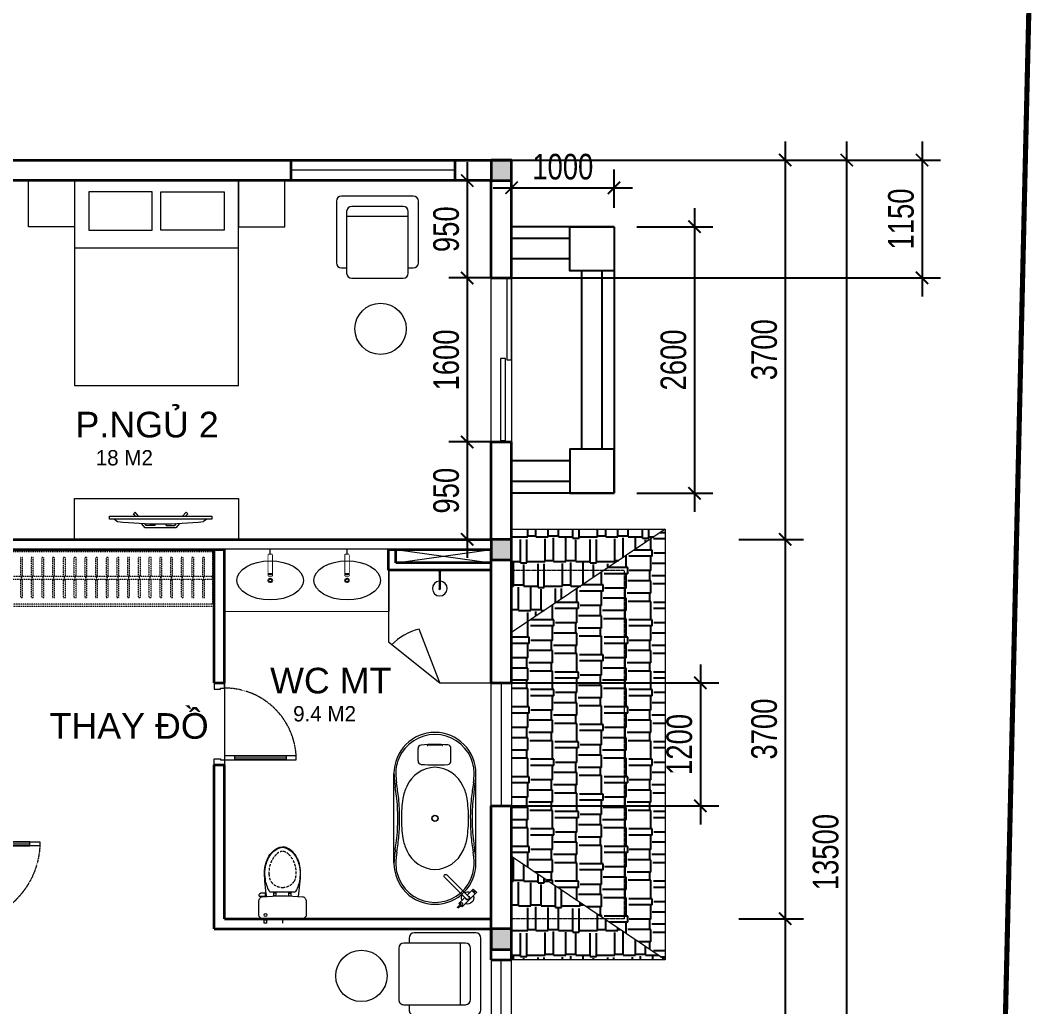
# Model space of a CAD drawing. Header units: millimetres. Extents: x 33748 to 451939, y -263262 to 62681.
# Drawn here: x 213930 to 223806, y -16104 to -6481 of the extents above; entities that cross this region are included whole.
import ezdxf

# ---------------------------------------------------------------- set-up
doc = ezdxf.new("R2010")
doc.units = ezdxf.units.MM
doc.header["$PDMODE"] = 98
for name, pattern in [('CENTER', [50.8, 31.75, -6.35, 6.35, -6.35]), ('DASHED', [0.75, 0.5, -0.25]), ('HIDDEN', [0.375, 0.25, -0.125]), ('X-5M-G-MB PHONGNGU$0$HIDDEN2', [0.1875, 0.125, -0.0625]), ('xref-thap C (mb tang 32-2)$0$HIDDEN', [0.375, 0.25, -0.125]), ('Xref-VCMT-BT3 - tuong bao$0$HIDDEN', [0.375, 0.25, -0.125])]:
    doc.linetypes.add(name, pattern=pattern)
doc.layers.get('Defpoints').update_dxf_attribs({"color": 202, "lineweight": 13})
for name, color, linetype, lineweight in [('-CONCRETE', 1, 'Continuous', 35), ('-DOOR', 137, 'Continuous', 9), ('-FURNITURE', 46, 'Continuous', 9), ('-HIDE', 3, 'HIDDEN', 13), ('-LINE1', 7, 'Continuous', 18), ('-RANH GIOI KHU DAT', 12, 'CENTER', 18), ('-TEXT', 7, 'Continuous', 15), ('-WALL', 4, 'Continuous', 35), ('Bighome_khuat', 251, 'DASHED', 5)]:
    doc.layers.add(name, color=color, linetype=linetype, lineweight=lineweight)
for name, color, linetype in [('-HATCH CONCRETE', 54, 'Continuous'), ('1-NETMANH', 8, 'Continuous'), ('12. NET DIM', 9, 'Continuous'), ('13. NET HATCH', 252, 'Continuous'), ('SOLO', 7, 'Continuous'), ('TEXT25', 2, 'Continuous')]:
    doc.layers.add(name, color=color, linetype=linetype)
doc.styles.add('AVANH', font='', dxfattribs={"width": 0.8})
doc.styles.get("Standard").update_dxf_attribs({"font": 'arial.ttf'})
doc.styles.add('T1', font='', dxfattribs={"height": 200})
doc.styles.get('AVANH').set_extended_font_data('.VnAvantH')
doc.styles.get('T1').set_extended_font_data('VNgeometric Light')
doc.dimstyles.new('C_100A3', dxfattribs={"dimscale": 100, "dimtxt": 2.5, "dimasz": 1.2, "dimexe": 1.8, "dimexo": 0, "dimgap": 0.75, "dimtad": 1, "dimdec": 0, "dimzin": 0, "dimdsep": 46, "dimtxsty": 'AVANH', "dimblk": 'ARCHTICK', "dimcen": 0, "dimdle": 1.8, "dimclrd": 256, "dimclre": 256, "dimclrt": 7, "dimadec": 0, "dimazin": 0, "dimtfac": 0.0001, "dimtdec": 0, "dimtix": 1, "dimtmove": 2, "dimatfit": 3, "dimldrblk": 'ARCHTICK', "dimfxl": 1.8, "dimtolj": 1, "dimtzin": 0, "dimarcsym": 0})

# ---------------------------------------------------------------- blocks, each defined once
blk = doc.blocks.new('A$C52EE6B0C')
for p, q in [((-17.21, 15.73), (17.22, 15.73)), ((-17.21, -15.76), (17.25, -15.76))]:
    blk.add_line(p, q)
for radius in [1.2, 1.06]:
    blk.add_circle((0, -0.01), radius)
for centre, radius, start, end in [((-17.24, -0.01), 15.75, 90, 180.006), ((-18.18, -21.57), 37.31, 80.3254, 88.5595), ((18.19, -21.57), 37.31, 91.4405, 99.6746), ((17.25, -0.01), 15.75, 359.994, 90), ((-17.21, 0), 15.03, 114.0143, 180.0588), ((-17.26, 0.1), 14.92, 89.8926, 114.0143), ((-17.86, -16.41), 31.44, 80.9553, 88.8517), ((3.49, 116.01), 102.69, 260.8064, 264.3565), ((-5.42, -2.21), 14.69, 98.5198, 117.8513), ((10, 158.8), 145.24, 261.3218, 262.6566), ((-0.88, 77.07), 62.8, 262.9723, 270.8035), ((-0.26, -36.68), 49.55, 89.6984, 98.5198), ((-0.44, 89.41), 75.84, 265.3361, 270.3355), ((0.89, 77.07), 62.8, 269.1965, 277.0277), ((0.58, 84.46), 70.9, 269.5363, 275.751), ((0.27, -36.68), 49.55, 81.4802, 90.3016), ((5.43, -2.21), 14.69, 62.1487, 81.4802), ((-18.44, 226.88), 214.55, 276.9922, 278.5968), ((-9.99, 158.8), 145.24, 277.3434, 278.6782), ((17.5, -11.01), 26.04, 90.5716, 98.5262), ((17.38, 0.65), 14.38, 65.524, 90.5716), ((17.03, -0.12), 15.22, 0.4019, 65.524), ((-7.45, -0.4), 12.19, 113.3669, 178.172), ((7.46, -0.4), 12.19, 1.828, 66.6331), ((28.3, 2.77), 0.286, 160.8079, 185.6776), ((1.03, 0.06), 27.11, 359.8448, 5.6776), ((28.15, 2.82), 0.123, 123.4741, 160.8079), ((28.12, 2.87), 0.0732, 85.7912, 123.4741), ((28.11, 2.83), 0.109, 39.0943, 85.7912), ((27.99, 2.72), 0.275, 4.9413, 41.0024), ((1.84, 0.05), 26.56, 359.8607, 5.8154), ((-17.24, -0.02), 15.75, 179.994, 270), ((-17.21, -0.03), 15.03, 179.9411, 245.9857), ((-7.45, 0.37), 12.19, 181.828, 246.6331), ((7.46, 0.37), 12.19, 293.3669, 358.172), ((17.25, -0.02), 15.75, 270, 0.006), ((17.03, 0.09), 15.22, 294.476, 359.5981), ((1.03, -0.09), 27.11, 354.3224, 0.1552), ((28.3, -2.8), 0.286, 174.3224, 199.1921), ((28.15, -2.85), 0.123, 199.1921, 236.5259), ((28.12, -2.89), 0.0732, 236.5259, 274.2088), ((28.11, -2.86), 0.109, 274.2088, 320.9057), ((27.99, -2.75), 0.275, 318.9976, 355.0587), ((1.84, -0.08), 26.56, 354.1846, 0.1393), ((-5.42, 2.18), 14.69, 242.1487, 261.4802), ((5.43, 2.18), 14.69, 278.5198, 297.8513), ((-17.26, -0.13), 14.92, 245.9857, 270.1074), ((-18.18, 21.54), 37.31, 271.4405, 279.6746), ((-17.86, 16.38), 31.44, 271.1483, 279.0447), ((3.49, -116.04), 102.69, 95.6435, 99.1936), ((10, -158.82), 145.24, 97.3434, 98.6782), ((-0.88, -77.1), 62.8, 89.1965, 97.0277), ((-0.26, 36.65), 49.55, 261.4802, 270.3016), ((-0.44, -89.44), 75.84, 89.6645, 94.6639), ((0.27, 36.65), 49.55, 269.6984, 278.5198), ((0.58, -84.49), 70.9, 84.249, 90.4637), ((0.89, -77.1), 62.8, 82.9723, 90.8035), ((-18.44, -226.91), 214.55, 81.4032, 83.0078), ((-9.99, -158.82), 145.24, 81.3218, 82.6566), ((18.19, 21.54), 37.31, 260.3254, 268.5595), ((17.5, 10.99), 26.04, 261.4738, 269.4284), ((17.38, -0.67), 14.38, 269.4284, 294.476)]:
    blk.add_arc(centre, radius, start, end)
at = {"layer": 'Defpoints'}
for tag, p in [('MODELNUMBER', (0, 0)), ('TRADENAME', (0, 0)), ('PRODUCT', (0, 0)), ('MATERIAL', (0, -0.01))]:
    blk.add_attdef(tag, p, '', height=0.001, dxfattribs=at)
blk = doc.blocks.new('A$C4D835AF5')
at = {"layer": '-FURNITURE', "ltscale": 8}
for p, q in [((-3.94, 0.33), (-3.94, 0.87)), ((-3.86, 0.31), (-3.92, 0.31)), ((3.15, 0.91), (-3.9, 0.91)), ((-3.55, 0.46), (-3.55, 0.49)), ((-3.34, 0.49), (-3.34, 0.46)), ((-0.59, 0), (-0.59, -12.09)), ((0.59, 0), (0.59, -12.09)), ((3.15, -0.91), (3.15, 0.91)), ((3.17, 0.9), (3.15, 0.9)), ((3.17, -0.9), (3.17, 0.9)), ((3.19, 0.91), (3.98, 0.91)), ((4, -0.89), (4, 0.89)), ((-3.94, -0.87), (-3.94, -0.33)), ((-3.86, -0.31), (-3.92, -0.31)), ((-0.59, -0.91), (-3.9, -0.91)), ((-3.7, -0.45), (-3.7, -0.42)), ((-3.63, -0.46), (-3.62, -0.45)), ((-3.59, -0.47), (-3.59, -0.46)), ((-3.52, -0.47), (-3.52, -0.47)), ((-3.48, -0.49), (-3.49, -0.47)), ((-3.41, -0.49), (-3.4, -0.47)), ((-3.37, -0.47), (-3.37, -0.47)), ((-3.3, -0.47), (-3.3, -0.46)), ((-3.26, -0.46), (-3.27, -0.45)), ((-3.19, -0.45), (-3.19, -0.42)), ((3.15, -0.91), (0.59, -0.91)), ((3.17, -0.9), (3.15, -0.9)), ((3.19, -0.91), (3.98, -0.91))]:
    blk.add_line(p, q, dxfattribs=at)
for radius in [0.311, 0.264]:
    blk.add_circle((3.58, 0), radius, dxfattribs=at)
for centre, radius, start, end in [((-5.16, 0), 0.25, 92.2606, 178.0931), ((-5.17, -0.01), 0.24, 175.3989, 267.6837), ((-5.41, -2528.91), 2529.16, 89.96608, 89.99458), ((-3.9, 0.87), 0.0394, 90, 180), ((-3.92, 0.33), 0.0197, 180, 270), ((-3.44, -0.18), 0.68, 90.0156, 98.8981), ((-3.45, -0.18), 0.68, 81.1019, 89.9843), ((0, 0), 2.36, 22.5403, 157.4597), ((0, 0), 0.787, 318.5904, 221.4096), ((0, 0), 0.591, 0, 180), ((3.19, 0.89), 0.0197, 90, 180), ((3.98, 0.89), 0.0197, 0, 90), ((-4.56, 275.44), 275.69, 269.8714, 270.1344), ((-3.92, -0.33), 0.0197, 90, 180), ((-3.9, -0.87), 0.0394, 180, 270), ((-3.69, -0.45), 0.0116, 184.9731, 258.0341), ((-3.65, -0.25), 0.212, 257.2816, 272.5837), ((-3.64, -0.45), 0.0113, 272.4657, 345.4476), ((-3.58, -0.47), 0.0111, 186.415, 247.4427), ((-3.54, -0.29), 0.191, 257.5175, 274.7853), ((-3.53, -0.47), 0.013, 270.8628, 343.9334), ((-3.47, -0.49), 0.0123, 192.379, 260.1423), ((-3.45, -0.3), 0.207, 262.2006, 277.9341), ((-3.42, -0.49), 0.0113, 277.3078, 350.62), ((-3.36, -0.47), 0.012, 194.1286, 259.0417), ((-3.34, -0.27), 0.209, 264.2063, 279.0284), ((-3.31, -0.47), 0.013, 269.1876, 350.2219), ((-3.25, -0.45), 0.0111, 194.1922, 261.8514), ((-3.24, -0.24), 0.225, 267.1756, 281.6728), ((-3.2, -0.45), 0.0128, 280.6032, 352.1474), ((0, 0), 2.36, 202.5403, 255.4906), ((0, 0), 2.36, 284.5093, 337.4597), ((3.19, -0.89), 0.0197, 180, 270), ((3.98, -0.89), 0.0197, 270, 0), ((0, -12.09), 0.591, 180, 0)]:
    blk.add_arc(centre, radius, start, end, dxfattribs=at)
blk.add_ellipse((-3.44, 0), major_axis=(0.555, 0), ratio=0.849194, dxfattribs=at)
for tag, p in [('MODELNUMBER', (0, 0.01)), ('TRADENAME', (0, 0.01)), ('PRODUCT', (0, 0.01)), ('MATERIAL', (0, 0))]:
    blk.add_attdef(tag, p, '', height=0.001, dxfattribs=at)
blk = doc.blocks.new('A$C513779E1')
at = {"layer": '-FURNITURE', "ltscale": 5}
for p, q in [((-155.7, -560.1), (-155.7, -682.4)), ((164.3, -560.8), (164.3, -681.6))]:
    blk.add_line(p, q, dxfattribs=at)
for centre, radius, start, end in [((-121.5, -559.8), 34.2, 97.7975, 180.47864), ((-0.7, -2204.4), 1683.2, 85.38531, 94.27463), ((130.1, -560.6), 34.2, 359.55879, 82.23993), ((-121.5, -682.7), 34.2, 179.46505, 262.14619), ((130.1, -681.9), 34.2, 277.70376, 0.3849), ((-1.1, 961.9), 1683.2, 265.73815, 274.62744)]:
    blk.add_arc(centre, radius, start, end, dxfattribs=at)
at = {"layer": '-FURNITURE', "ltscale": 8}
ref = blk.add_blockref('A$C4D835AF5', (-319.2, 776.1), dxfattribs=dict(at, xscale=-25.08682081009749, yscale=25.08682081009749, zscale=25.08682081009749, rotation=45))
ref.add_attrib('MODELNUMBER', 'K-T97328-4', (-319.3, 776.3), dxfattribs={"layer": 'Defpoints', "height": 0.0251, "rotation": 225})
ref.add_attrib('TRADENAME', 'PURIST', (-319.2, 776.3), dxfattribs={"layer": 'Defpoints', "height": 0.0251, "rotation": 225})
ref.add_attrib('PRODUCT', 'BATH FILLER', (-319.2, 776.2), dxfattribs={"layer": 'Defpoints', "height": 0.0251, "rotation": 225})
ref.add_attrib('MATERIAL', 'PREMIUM MATERIALS', (-319.2, 776.2), dxfattribs={"layer": 'Defpoints', "height": 0.0251, "rotation": 225})
at = {"layer": '-FURNITURE', "xscale": 25.39829667096628, "yscale": 25.39829667096628, "zscale": 25.39829667096628, "rotation": 270}
blk.add_blockref('A$C52EE6B0C', (0, 0), dxfattribs=at).add_auto_attribs({'MODELNUMBER': 'K-1800', 'TRADENAME': 'ABRAZO', 'PRODUCT': 'BATH', 'MATERIAL': 'LITHOCAST'})
blk = doc.blocks.new('shower')
for points in [[(180919.3, -32316.5), (180912.3, -32316.5), (180912.3, -32146.6), (180919.3, -32146.6)], [(180929.4, -32326.6), (180902.3, -32326.6), (180902.3, -32316.5), (180929.4, -32316.5)]]:
    blk.add_lwpolyline(points, close=True)
for radius, start, end in [(72, 272.79067, 267.20933), (8.35, 294.83554, 245.16446)]:
    blk.add_arc((180915.8, -32146.6), radius, start, end)
blk = doc.blocks.new('A$C18091ED7')
for p, q in [((0, -42.1), (0, 0)), ((146.1, -26.6), (179.2, -26.6)), ((146.1, -26.6), (146.1, -30.2)), ((146.1, -30.2), (165.8, -30.2)), ((153.1, -36.8), (146.1, -30.2)), ((152.3, 0), (152.3, -26.6)), ((152.3, 0), (179.2, 0)), ((153.1, -36.8), (165.8, -36.8)), ((153.1, -39.7), (153.1, -36.8)), ((153.1, -39.7), (178.4, -39.7)), ((153.1, -39.7), (178.4, -39.7)), ((153.1, -39.7), (153.1, -42.1)), ((185.4, -30.2), (165.8, -30.2)), ((178.4, -36.8), (165.8, -36.8)), ((185.4, -30.2), (178.4, -36.8)), ((178.4, -36.8), (178.4, -39.7)), ((178.4, -39.7), (178.4, -42.1)), ((179.2, 0), (179.2, -26.6)), ((179.2, -26.6), (185.4, -26.6)), ((185.4, -26.6), (185.4, -30.2)), ((-83.3, -267.4), (-83.3, -300)), ((-83.3, -278.5), (-83.3, -287.6)), ((-60.9, -290), (-83.3, -290)), ((-62.9, -265.4), (-81.3, -265.4)), ((-60.9, -267.4), (-60.9, -300)), ((60.9, -267.4), (60.9, -300)), ((60.9, -290), (83.3, -290)), ((62.9, -265.4), (81.3, -265.4)), ((83.3, -267.4), (83.3, -300)), ((83.3, -278.5), (83.3, -287.6)), ((165.4, -262), (165.4, -289.7)), ((167.9, -259.5), (228.1, -259.5)), ((167.9, -292.2), (206.7, -292.2)), ((230.6, -274.3), (230.6, -262))]:
    blk.add_line(p, q)
for points in [[(230, -218.5, -0.137407), (225.5, -234.6), (221.8, -240.7, -0.236081), (198.3, -255.5, -0.051961), (-198.3, -255.5, -0.236081), (-221.8, -240.7), (-225.5, -234.6, -0.137407), (-230, -218.5), (-230, -72, -0.198912), (-226.4, -63.2), (-208.9, -45.8, -0.198912), (-200.1, -42.1), (0, -42.1), (200.1, -42.1, -0.198912), (208.9, -45.8), (226.4, -63.2, -0.198912), (230, -72)], [(144.1, -619, -0.212405), (26.3, -734.5, -0.027685), (-0.6, -738.6, -0.022279), (-26.3, -734.5, -0.212405), (-144.1, -619, -0.142796), (-167.2, -428, -0.093005), (-127.9, -309.1, -0.256439), (-111.2, -300), (0, -300), (111.2, -300, -0.256439), (127.9, -309.1, -0.093005), (167.2, -428, -0.142796)]]:
    blk.add_lwpolyline(points, format="xyb", close=True)
at = {"linetype": 'xref-thap C (mb tang 32-2)$0$HIDDEN', "ltscale": 100}
blk.add_lwpolyline([(61, -669, -0.199031), (0, -698.8, -0.199031), (-61, -669, -0.218924), (-131.9, -478.3, -0.153791), (-112.5, -404, -0.236701), (0, -347.6, -0.236701), (112.5, -404, -0.153791), (131.9, -478.3, -0.218924)], format="xyb", close=True, dxfattribs=at)
blk.add_circle((165.8, -78.4), 13.9)
for centre, radius, start, end in [((-81.3, -267.4), 1.98, 90, 180), ((-62.9, -267.4), 1.98, 0, 90), ((62.9, -267.4), 1.98, 90, 180), ((81.3, -267.4), 1.98, 0, 90), ((167.9, -262), 2.47, 90, 180), ((167.9, -289.7), 2.47, 180, 270), ((206.7, -276.7), 15.5, 270, 306.46585), ((168.4, -224.8), 80.1, 306.46585, 320.31229), ((228.1, -274.3), 2.47, 320.31229, 0)]:
    blk.add_arc(centre, radius, start, end)
for points in [[(-155.6, -259.5), (-156.6, -267.3), (-164.3, -328.4), (-169.2, -385.1), (-183.7, -527.8), (-135.6, -679.1), (-50.3, -735.2), (-19.7, -741.1), (0, -743.7)], [(155.6, -259.5), (156.6, -267.3), (164.3, -328.4), (169.2, -385.1), (183.7, -527.8), (135.6, -679.1), (50.3, -735.2), (19.7, -741.1), (0, -743.7)]]:
    blk.add_open_spline(points, degree=3, knots=[130.613938, 130.613938, 130.613938, 130.613938, 152.852109, 311.129351, 417.703951, 561.383393, 697.692632, 710.812262, 710.812262, 710.812262, 710.812262])
blk = doc.blocks.new('*U52')
at = {"color": 251}
blk.add_line((-70, 100), (-70, 600), dxfattribs=at)
for points in [[(-50, 0), (-50, 700), (-90, 700), (-90, 0)], [(-50, 100), (-90, 100), (-90, 600), (-50, 600)], [(-800, -100), (-740, -100), (-740, -40), (-750, -40), (-750, 0), (-800, 0)], [(0, -100), (-60, -100), (-60, -40), (-50, -40), (-50, 0), (0, 0)]]:
    blk.add_lwpolyline(points, close=True)
at = {"layer": 'Bighome_khuat', "linetype": 'Xref-VCMT-BT3 - tuong bao$0$HIDDEN'}
blk.add_arc((-50, 0), 700, 90, 180, dxfattribs=at)
blk = doc.blocks.new('*U53')
at = {"color": 251}
blk.add_line((-70, 100), (-70, 700), dxfattribs=at)
for points in [[(-50, 0), (-50, 800), (-90, 800), (-90, 0)], [(-50, 100), (-90, 100), (-90, 700), (-50, 700)], [(-900, -100), (-840, -100), (-840, -40), (-850, -40), (-850, 0), (-900, 0)], [(0, -100), (-60, -100), (-60, -40), (-50, -40), (-50, 0), (0, 0)]]:
    blk.add_lwpolyline(points, close=True)
at = {"layer": 'Bighome_khuat', "linetype": 'Xref-VCMT-BT3 - tuong bao$0$HIDDEN'}
blk.add_arc((-50, 0), 800, 90, 180, dxfattribs=at)
blk = doc.blocks.new('A$C32e20c34')
blk.add_line((657, 2050), (657, 450))
for points in [[(0, 2050), (450, 2050), (450, 2500), (0, 2500)], [(109, 1910), (485.5, 1910), (485.5, 1292.5), (109, 1292.5)], [(109, 590), (485.5, 590), (485.5, 1207.5), (109, 1207.5)], [(0, 450), (450, 450), (450, 0), (0, 0)]]:
    blk.add_lwpolyline(points, close=True)
blk.add_lwpolyline([(0, 2050), (2000, 2050), (2000, 450), (0, 450), (0, 2050)])
blk = doc.blocks.new('XR.MB.LM123$0$tvi 1')
blk.add_lwpolyline([(28.5, 0), (28.5, -1000), (0, -1000), (0, 0)], close=True)
for points in [[(28.5, -50.3), (52.4, -80.9)], [(-24.1, -235.6), (-39.1, -251.8)], [(0, -284.8), (-39.1, -251.8)], [(0, -256), (-24.1, -235.6)], [(69.7, -315.1), (111.2, -350.3), (111.2, -649.7), (69.7, -684.9)], [(89.1, -445.7), (89.1, -360), (70.9, -344.6)], [(89.1, -445.7), (73.5, -445.7)], [(89.1, -554.3), (89.1, -640), (70.9, -655.4)], [(89.1, -554.3), (73.5, -554.3)], [(0, -715.2), (-39.1, -748.2)], [(-24.1, -764.4), (-39.1, -748.2)], [(0, -744), (-24.1, -764.4)], [(28.5, -949.7), (52.4, -919.1)]]:
    blk.add_lwpolyline(points)
blk.add_arc((-4025.2, -500), 4099, 354.13109, 5.86891)
blk = doc.blocks.new('*U95')
at = {"linetype": 'X-5M-G-MB PHONGNGU$0$HIDDEN2'}
for points in [[(0, 600), (0, 0), (2619, 0), (2619, 600)], [(2599, 580), (2599, 20), (20, 20), (20, 580)], [(2599, 287), (2599, 313), (20, 313), (20, 287)], [(114, 319), (109, 319), (109, 280), (114, 280)], [(228, 319), (223, 319), (223, 280), (228, 280)], [(342, 319), (337, 319), (337, 280), (342, 280)], [(456, 319), (451, 319), (451, 280), (456, 280)], [(570, 319), (565, 319), (565, 280), (570, 280)], [(684, 319), (679, 319), (679, 280), (684, 280)], [(798, 319), (793, 319), (793, 280), (798, 280)], [(912, 319), (907, 319), (907, 280), (912, 280)], [(1026, 319), (1021, 319), (1021, 280), (1026, 280)], [(1140, 319), (1135, 319), (1135, 280), (1140, 280)], [(1254, 319), (1249, 319), (1249, 280), (1254, 280)], [(1368, 319), (1363, 319), (1363, 280), (1368, 280)], [(1482, 319), (1477, 319), (1477, 280), (1482, 280)], [(1596, 319), (1591, 319), (1591, 280), (1596, 280)], [(1710, 319), (1705, 319), (1705, 280), (1710, 280)], [(1824, 319), (1819, 319), (1819, 280), (1824, 280)], [(1938, 319), (1933, 319), (1933, 280), (1938, 280)], [(2052, 319), (2047, 319), (2047, 280), (2052, 280)], [(2166, 319), (2161, 319), (2161, 280), (2166, 280)], [(2280, 319), (2275, 319), (2275, 280), (2280, 280)], [(2394, 319), (2389, 319), (2389, 280), (2394, 280)], [(2508, 319), (2503, 319), (2503, 280), (2508, 280)]]:
    blk.add_lwpolyline(points, close=True, dxfattribs=at)
for points in [[(122, 313), (122, 515), (100, 515), (100, 313)], [(236, 313), (236, 515), (214, 515), (214, 313)], [(350, 313), (350, 515), (328, 515), (328, 313)], [(464, 313), (464, 515), (442, 515), (442, 313)], [(578, 313), (578, 515), (556, 515), (556, 313)], [(692, 313), (692, 515), (670, 515), (670, 313)], [(806, 313), (806, 515), (784, 515), (784, 313)], [(920, 313), (920, 515), (898, 515), (898, 313)], [(1034, 313), (1034, 515), (1012, 515), (1012, 313)], [(1148, 313), (1148, 515), (1126, 515), (1126, 313)], [(1262, 313), (1262, 515), (1240, 515), (1240, 313)], [(1376, 313), (1376, 515), (1354, 515), (1354, 313)], [(1490, 313), (1490, 515), (1468, 515), (1468, 313)], [(1604, 313), (1604, 515), (1582, 515), (1582, 313)], [(1718, 313), (1718, 515), (1696, 515), (1696, 313)], [(1832, 313), (1832, 515), (1810, 515), (1810, 313)], [(1946, 313), (1946, 515), (1924, 515), (1924, 313)], [(2060, 313), (2060, 515), (2038, 515), (2038, 313)], [(2174, 313), (2174, 515), (2152, 515), (2152, 313)], [(2288, 313), (2288, 515), (2266, 515), (2266, 313)], [(2402, 313), (2402, 515), (2380, 515), (2380, 313)], [(2516, 313), (2516, 515), (2494, 515), (2494, 313)], [(100, 287), (100, 92), (122, 92), (122, 287)], [(214, 287), (214, 92), (236, 92), (236, 287)], [(328, 287), (328, 92), (350, 92), (350, 287)], [(442, 287), (442, 92), (464, 92), (464, 287)], [(556, 287), (556, 92), (578, 92), (578, 287)], [(670, 287), (670, 92), (692, 92), (692, 287)], [(784, 287), (784, 92), (806, 92), (806, 287)], [(898, 287), (898, 92), (920, 92), (920, 287)], [(1012, 287), (1012, 92), (1034, 92), (1034, 287)], [(1126, 287), (1126, 92), (1148, 92), (1148, 287)], [(1240, 287), (1240, 92), (1262, 92), (1262, 287)], [(1354, 287), (1354, 92), (1376, 92), (1376, 287)], [(1468, 287), (1468, 92), (1490, 92), (1490, 287)], [(1582, 287), (1582, 92), (1604, 92), (1604, 287)], [(1696, 287), (1696, 92), (1718, 92), (1718, 287)], [(1810, 287), (1810, 92), (1832, 92), (1832, 287)], [(1924, 287), (1924, 92), (1946, 92), (1946, 287)], [(2038, 287), (2038, 92), (2060, 92), (2060, 287)], [(2152, 287), (2152, 92), (2174, 92), (2174, 287)], [(2266, 287), (2266, 92), (2288, 92), (2288, 287)], [(2380, 287), (2380, 92), (2402, 92), (2402, 287)], [(2494, 287), (2494, 92), (2516, 92), (2516, 287)]]:
    blk.add_lwpolyline(points, dxfattribs=at)
blk = doc.blocks.new('A$C5C575821')
at = {"layer": '-CONCRETE'}
h = blk.add_hatch(color=256, dxfattribs=at)
h.dxf.hatch_style = 1
h.paths.add_polyline_path([(0, 200), (0, 0), (200, 0), (200, 200)])
blk.add_lwpolyline([(0, 0), (200, 0), (200, 200), (0, 200)], close=True, dxfattribs=at)
blk = doc.blocks.new('_ARCHTICK')
at = {"const_width": 0.15}
blk.add_lwpolyline([(-0.5, -0.5), (0.5, 0.5)], dxfattribs=at)
blk = doc.blocks.new('*D130')
at = {"layer": '12. NET DIM', "lineweight": -2, "transparency": 16777216}
for p, q in [((221391.3, -7664.8), (221391.3, -11725.1)), ((220938.3, -7844.8), (221571.3, -7844.8)), ((220938.3, -11545.1), (221571.3, -11545.1))]:
    blk.add_line(p, q, dxfattribs=at)
at = {"layer": 'Defpoints', "color": 0, "transparency": 16777216}
for p in [(220938.3, -7844.8), (220938.3, -11545.1), (221391.3, -11545.1)]:
    blk.add_point(p, dxfattribs=at)
at = {"layer": '12. NET DIM', "lineweight": -2, "transparency": 16777216, "xscale": 120, "yscale": 120, "zscale": 120}
for p, rotation in [((221391.3, -7844.8), 90), ((221391.3, -11545.1), 270)]:
    blk.add_blockref('_ARCHTICK', p, dxfattribs=dict(at, rotation=rotation))
at = {"layer": '12. NET DIM', "color": 7, "transparency": 16777216, "insert": (221187, -9694.9), "char_height": 250, "attachment_point": 5, "rotation": 90, "style": 'AVANH'}
blk.add_mtext('\\A1;3700', dxfattribs=at)
blk = doc.blocks.new('*D131')
at = {"layer": '12. NET DIM', "lineweight": -2, "transparency": 16777216}
for p, q in [((221391.3, -11365.1), (221391.3, -15425.1)), ((220938.3, -11545.1), (221571.3, -11545.1)), ((220938.3, -15245.1), (221571.3, -15245.1))]:
    blk.add_line(p, q, dxfattribs=at)
at = {"layer": 'Defpoints', "color": 0, "transparency": 16777216}
for p in [(220938.3, -11545.1), (220938.3, -15245.1), (221391.3, -15245.1)]:
    blk.add_point(p, dxfattribs=at)
at = {"layer": '12. NET DIM', "lineweight": -2, "transparency": 16777216, "xscale": 120, "yscale": 120, "zscale": 120}
for p, rotation in [((221391.3, -11545.1), 90), ((221391.3, -15245.1), 270)]:
    blk.add_blockref('_ARCHTICK', p, dxfattribs=dict(at, rotation=rotation))
at = {"layer": '12. NET DIM', "color": 7, "transparency": 16777216, "insert": (221187, -13395.1), "char_height": 250, "attachment_point": 5, "rotation": 90, "style": 'AVANH'}
blk.add_mtext('\\A1;3700', dxfattribs=at)
blk = doc.blocks.new('*D132')
at = {"layer": '12. NET DIM', "lineweight": -2, "transparency": 16777216}
for p, q in [((221391.3, -15065.1), (221391.3, -20125.1)), ((220938.3, -15245.1), (221571.3, -15245.1)), ((220938.3, -19945.1), (221571.3, -19945.1))]:
    blk.add_line(p, q, dxfattribs=at)
at = {"layer": 'Defpoints', "color": 0, "transparency": 16777216}
for p in [(220938.3, -15245.1), (220938.3, -19945.1), (221391.3, -19945.1)]:
    blk.add_point(p, dxfattribs=at)
at = {"layer": '12. NET DIM', "lineweight": -2, "transparency": 16777216, "xscale": 120, "yscale": 120, "zscale": 120}
for p, rotation in [((221391.3, -15245.1), 90), ((221391.3, -19945.1), 270)]:
    blk.add_blockref('_ARCHTICK', p, dxfattribs=dict(at, rotation=rotation))
at = {"layer": '12. NET DIM', "color": 7, "transparency": 16777216, "insert": (221187, -17595.1), "char_height": 250, "attachment_point": 5, "rotation": 90, "style": 'AVANH'}
blk.add_mtext('\\A1;4700', dxfattribs=at)
blk = doc.blocks.new('*D134')
at = {"layer": '12. NET DIM', "lineweight": -2, "transparency": 16777216}
for p, q in [((221991.3, -21525.1), (221991.3, -7664.8)), ((220938.3, -7844.8), (222171.3, -7844.8)), ((220938.3, -21345.1), (222171.3, -21345.1))]:
    blk.add_line(p, q, dxfattribs=at)
at = {"layer": 'Defpoints', "color": 0, "transparency": 16777216}
for p in [(220938.3, -7844.8), (221991.3, -7844.8), (220938.3, -21345.1)]:
    blk.add_point(p, dxfattribs=at)
at = {"layer": '12. NET DIM', "lineweight": -2, "transparency": 16777216, "xscale": 120, "yscale": 120, "zscale": 120}
for p, rotation in [((221991.3, -7844.8), 90), ((221991.3, -21345.1), 270)]:
    blk.add_blockref('_ARCHTICK', p, dxfattribs=dict(at, rotation=rotation))
at = {"layer": '12. NET DIM', "color": 7, "transparency": 16777216, "insert": (221787, -14594.9), "char_height": 250, "attachment_point": 5, "rotation": 90, "style": 'AVANH'}
blk.add_mtext('\\A1;13500', dxfattribs=at)
blk = doc.blocks.new('A$C7d565662')
for p, q in [((750.9, 801), (50.1, 801)), ((0, 750.9), (0, 150.2)), ((650.8, 700.8), (150.2, 700.8)), ((801, 150.2), (801, 750.9)), ((100.1, 650.8), (100.1, 50.1)), ((700.8, 600.7), (100.1, 600.7)), ((700.8, 50.1), (700.8, 650.8)), ((50.1, 100.1), (100.1, 100.1)), ((700.8, 100.1), (750.9, 100.1)), ((150.2, 0), (650.8, 0))]:
    blk.add_line(p, q)
for centre, start, end in [((50.1, 750.9), 90, 180), ((750.9, 750.9), 0, 90), ((150.2, 650.8), 90, 180), ((650.8, 650.8), 0, 90), ((50.1, 150.2), 180, 270), ((750.9, 150.2), 270, 0), ((150.2, 50.1), 180, 270), ((650.8, 50.1), 270, 0)]:
    blk.add_arc(centre, 50.1, start, end)
blk = doc.blocks.new('*D548')
at = {"layer": '12. NET DIM', "lineweight": -2, "transparency": 16777216}
for p, q in [((218722, -8309.8), (218722, -7935.6)), ((219722, -8309.8), (219722, -7935.6)), ((218542, -8115.6), (219902, -8115.6))]:
    blk.add_line(p, q, dxfattribs=at)
at = {"layer": 'Defpoints', "color": 0, "transparency": 16777216}
for p in [(219722, -8115.6), (218722, -8309.8), (219722, -8309.8)]:
    blk.add_point(p, dxfattribs=at)
at = {"layer": '12. NET DIM', "lineweight": -2, "transparency": 16777216, "xscale": 120, "yscale": 120, "zscale": 120, "rotation": 180}
blk.add_blockref('_ARCHTICK', (218722, -8115.6), dxfattribs=at)
at = {"layer": '12. NET DIM', "lineweight": -2, "transparency": 16777216, "xscale": 120, "yscale": 120, "zscale": 120}
blk.add_blockref('_ARCHTICK', (219722, -8115.6), dxfattribs=at)
at = {"layer": '12. NET DIM', "color": 7, "transparency": 16777216, "insert": (219222, -7911.3), "char_height": 250, "attachment_point": 5, "style": 'AVANH'}
blk.add_mtext('\\A1;1000', dxfattribs=at)
blk = doc.blocks.new('*D554')
at = {"layer": '12. NET DIM', "lineweight": -2, "transparency": 16777216}
for p, q in [((220506.4, -8314.9), (220506.4, -11274.9)), ((219943.7, -8494.9), (220686.4, -8494.9)), ((219943.7, -11094.9), (220686.4, -11094.9))]:
    blk.add_line(p, q, dxfattribs=at)
at = {"layer": 'Defpoints', "color": 0, "transparency": 16777216}
for p in [(219943.7, -8494.9), (219943.7, -11094.9), (220506.4, -11094.9)]:
    blk.add_point(p, dxfattribs=at)
at = {"layer": '12. NET DIM', "lineweight": -2, "transparency": 16777216, "xscale": 120, "yscale": 120, "zscale": 120}
for p, rotation in [((220506.4, -8494.9), 90), ((220506.4, -11094.9), 270)]:
    blk.add_blockref('_ARCHTICK', p, dxfattribs=dict(at, rotation=rotation))
at = {"layer": '12. NET DIM', "color": 7, "transparency": 16777216, "insert": (220302.1, -9794.9), "char_height": 250, "attachment_point": 5, "rotation": 90, "style": 'AVANH'}
blk.add_mtext('\\A1;2600', dxfattribs=at)
blk = doc.blocks.new('*D831')
at = {"layer": '-HATCH CONCRETE', "lineweight": -2, "transparency": 16777216}
for p, q in [((218289.2, -7864.8), (218289.2, -9174.9)), ((218522, -8044.8), (218109.2, -8044.8)), ((218522, -8994.9), (218109.2, -8994.9))]:
    blk.add_line(p, q, dxfattribs=at)
at = {"layer": 'Defpoints', "color": 0, "transparency": 16777216}
for p in [(218522, -8044.8), (218289.2, -8994.9), (218522, -8994.9)]:
    blk.add_point(p, dxfattribs=at)
at = {"layer": '-HATCH CONCRETE', "lineweight": -2, "transparency": 16777216, "xscale": 120, "yscale": 120, "zscale": 120}
for p, rotation in [((218289.2, -8044.8), 90), ((218289.2, -8994.9), 270)]:
    blk.add_blockref('_ARCHTICK', p, dxfattribs=dict(at, rotation=rotation))
at = {"layer": '-HATCH CONCRETE', "color": 7, "transparency": 16777216, "insert": (218084.9, -8519.8), "char_height": 250, "attachment_point": 5, "rotation": 90, "style": 'AVANH'}
blk.add_mtext('\\A1;950', dxfattribs=at)
blk = doc.blocks.new('ARCHTICK')
at = {"color": 0, "linetype": 'ByBlock', "const_width": 0.15}
blk.add_lwpolyline([(-0.5, -0.5), (0.5, 0.5)], dxfattribs=at)
blk = doc.blocks.new('*D832')
at = {"layer": '-HATCH CONCRETE', "lineweight": -2, "transparency": 16777216}
for p, q in [((218289.2, -8814.9), (218289.2, -10774.9)), ((218522, -8994.9), (218109.2, -8994.9)), ((218522, -10594.9), (218109.2, -10594.9))]:
    blk.add_line(p, q, dxfattribs=at)
at = {"layer": 'Defpoints', "color": 0, "transparency": 16777216}
for p in [(218522, -8994.9), (218289.2, -10594.9), (218522, -10594.9)]:
    blk.add_point(p, dxfattribs=at)
at = {"layer": '-HATCH CONCRETE', "lineweight": -2, "transparency": 16777216, "xscale": 120, "yscale": 120, "zscale": 120}
for p, rotation in [((218289.2, -8994.9), 90), ((218289.2, -10594.9), 270)]:
    blk.add_blockref('_ARCHTICK', p, dxfattribs=dict(at, rotation=rotation))
at = {"layer": '-HATCH CONCRETE', "color": 7, "transparency": 16777216, "insert": (218084.9, -9794.9), "char_height": 250, "attachment_point": 5, "rotation": 90, "style": 'AVANH'}
blk.add_mtext('\\A1;1600', dxfattribs=at)
blk = doc.blocks.new('*D833')
at = {"layer": '-HATCH CONCRETE', "lineweight": -2, "transparency": 16777216}
for p, q in [((218289.2, -10414.9), (218289.2, -11725.1)), ((218522, -10594.9), (218109.2, -10594.9)), ((218522, -11545.1), (218109.2, -11545.1))]:
    blk.add_line(p, q, dxfattribs=at)
at = {"layer": 'Defpoints', "color": 0, "transparency": 16777216}
for p in [(218522, -10594.9), (218289.2, -11545.1), (218522, -11545.1)]:
    blk.add_point(p, dxfattribs=at)
at = {"layer": '-HATCH CONCRETE', "lineweight": -2, "transparency": 16777216, "xscale": 120, "yscale": 120, "zscale": 120}
for p, rotation in [((218289.2, -10594.9), 90), ((218289.2, -11545.1), 270)]:
    blk.add_blockref('_ARCHTICK', p, dxfattribs=dict(at, rotation=rotation))
at = {"layer": '-HATCH CONCRETE', "color": 7, "transparency": 16777216, "insert": (218084.9, -11070), "char_height": 250, "attachment_point": 5, "rotation": 90, "style": 'AVANH'}
blk.add_mtext('\\A1;950', dxfattribs=at)
blk = doc.blocks.new('*D834')
at = {"layer": '-HATCH CONCRETE', "lineweight": -2, "transparency": 16777216}
for p, q in [((222725.8, -7664.8), (222725.8, -9174.9)), ((218722, -7844.8), (222905.8, -7844.8)), ((218722, -8994.9), (222905.8, -8994.9))]:
    blk.add_line(p, q, dxfattribs=at)
at = {"layer": 'Defpoints', "color": 0, "transparency": 16777216}
for p in [(218722, -7844.8), (218722, -8994.9), (222725.8, -8994.9)]:
    blk.add_point(p, dxfattribs=at)
at = {"layer": '-HATCH CONCRETE', "lineweight": -2, "transparency": 16777216, "xscale": 120, "yscale": 120, "zscale": 120}
for p, rotation in [((222725.8, -7844.8), 90), ((222725.8, -8994.9), 270)]:
    blk.add_blockref('_ARCHTICK', p, dxfattribs=dict(at, rotation=rotation))
at = {"layer": '-HATCH CONCRETE', "color": 7, "transparency": 16777216, "insert": (222521.5, -8419.8), "char_height": 250, "attachment_point": 5, "rotation": 90, "style": 'AVANH'}
blk.add_mtext('\\A1;1150', dxfattribs=at)
blk = doc.blocks.new('Sink_Cicle')
blk.add_lwpolyline([(17.5, -50), (-17.5, -50), (-17.5, -252.3), (17.5, -252.3)], close=True)
blk.add_circle((0, -300), 17.5)
at = {"layer": 'Defpoints'}
blk.add_line((0, -100), (0, 0), dxfattribs=at)
blk.add_wipeout([(17.5, -50), (-17.5, -50), (-17.5, -252.3), (17.5, -252.3)])
at = {"layer": '-FURNITURE', "linetype": 'Continuous'}
blk.add_ellipse((0, -300), major_axis=(-325, 0), ratio=0.584615, dxfattribs=at)
blk.add_line((-17.5, -237.3), (17.5, -237.3))
blk = doc.blocks.new('*D838')
at = {"layer": '-HATCH CONCRETE', "lineweight": -2, "transparency": 16777216}
for p, q in [((220563.7, -12765.1), (220563.7, -14325.1)), ((218622, -12945.1), (220743.7, -12945.1)), ((218722, -14145.1), (220743.7, -14145.1))]:
    blk.add_line(p, q, dxfattribs=at)
at = {"layer": 'Defpoints', "color": 0, "transparency": 16777216}
for p in [(218622, -12945.1), (218722, -14145.1), (220563.7, -14145.1)]:
    blk.add_point(p, dxfattribs=at)
at = {"layer": '-HATCH CONCRETE', "lineweight": -2, "transparency": 16777216, "xscale": 120, "yscale": 120, "zscale": 120}
for p, rotation in [((220563.7, -12945.1), 90), ((220563.7, -14145.1), 270)]:
    blk.add_blockref('_ARCHTICK', p, dxfattribs=dict(at, rotation=rotation))
at = {"layer": '-HATCH CONCRETE', "color": 7, "transparency": 16777216, "insert": (220359.4, -13545.1), "char_height": 250, "attachment_point": 5, "rotation": 90, "style": 'AVANH'}
blk.add_mtext('\\A1;1200', dxfattribs=at)

msp = doc.modelspace()

# ---------------------------------------------------------------- hatches: boundary and pattern name
at = {"layer": '13. NET HATCH'}
h = msp.add_hatch(dxfattribs=at)
h.set_pattern_fill('MAIGO-02', color=256, scale=20, angle=90)
h.set_pattern_definition([(90, (0, 0), (-240, 510), [120, -100, 140, -60, 180, -80]), (90, (-10, 120), (-240, 510), [100, -380, 80, -120]), (90, (15, 360), (-240, 510), [60, -620]), (180, (0, 0), (-240, -170), [230, -730]), (180, (7e-15, 120), (-240, -170), [225, -735]), (180, (1e-14, 220), (-240, -170), [210, -750]), (180, (15, 360), (-240, -170), [230, -730]), (180, (15, 420), (-240, -170), [230, -730]), (180, (4e-14, 600), (-240, -170), [220, -740])])
h.paths.add_polyline_path([(218722, -13745.1), (218722, -14637.4), (220222, -15645.1), (220222, -11445.1), (218722, -12452.7)])
h = msp.add_hatch(dxfattribs=at)
h.set_pattern_fill('MAIGO-02', color=256, scale=20)
h.set_pattern_definition([(0, (0, 0), (510, 240), [120, -100, 140, -60, 180, -80]), (0, (120, 10), (510, 240), [100, -380, 80, -120]), (0, (360, -15), (510, 240), [60, -620]), (90, (0, 0), (-170, 240), [230, -730]), (90, (120, 0), (-170, 240), [225, -735]), (90, (220, 0), (-170, 240), [210, -750]), (90, (360, -15), (-170, 240), [230, -730]), (90, (420, -15), (-170, 240), [230, -730]), (90, (600, 0), (-170, 240), [220, -740])])
h.paths.add_polyline_path([(220222, -15645.1), (218722, -14637.4), (218722, -14945.1), (218722, -15645.1)])
h.paths.add_polyline_path([(220222, -11445.1), (218722, -11445.1), (218722, -12452.7)])

# ---------------------------------------------------------------- linework, layer by layer
at = {"layer": '-DOOR'}
for points in [[(216571.7, -7844.8), (218171.7, -7844.8), (218171.7, -8044.8), (216571.7, -8044.8)], [(218522, -8994.9), (218722, -8994.9), (218722, -10594.9), (218522, -10594.9)], [(218722, -8994.9), (218676.2, -8994.9), (218676.2, -9794.9), (218722, -9794.9)], [(218661.4, -9779.6), (218615.6, -9779.6), (218615.6, -10579.6), (218661.4, -10579.6)], [(218722, -14145.1), (218522, -14145.1), (218522, -12945.1), (218722, -12945.1)], [(218722, -15645.1), (218522, -15645.1), (218522, -16845.1), (218722, -16845.1)]]:
    msp.add_lwpolyline(points, close=True, dxfattribs=at)
for points in [[(218171.7, -7944.8), (216571.7, -7944.8)], [(215922, -12945.1), (215922, -13745.1)], [(218622, -12945.1), (218622, -14145.1)], [(218622, -16845.1), (218622, -15645.1)]]:
    msp.add_lwpolyline(points, dxfattribs=at)
at = {"layer": '-FURNITURE'}
msp.add_lwpolyline([(216059.8, -11145.1), (216059.8, -11545.1), (214459.8, -11545.1), (214459.8, -11145.1)], close=True, dxfattribs=at)
for points in [[(217592, -11775.1), (218522, -11645.1)], [(217592, -11645.1), (218522, -11775.1)], [(218022, -12945.1), (217820.7, -12419.3)]]:
    msp.add_lwpolyline(points, dxfattribs=at)
for centre in [(217444.8, -9491.2), (217257.4, -15802.8)]:
    msp.add_circle(centre, 250, dxfattribs=at)
msp.add_arc((217975.8, -12998.9), 600, 104.98515, 135, dxfattribs=at)
at = {"layer": '-HIDE', "ltscale": 5}
for p, q in [((218722, -11845.1), (219822, -11845.1)), ((219822, -11845.1), (219822, -15245.1)), ((219822, -15245.1), (218722, -15245.1))]:
    msp.add_line(p, q, dxfattribs=at)
at = {"layer": '-LINE1'}
for p, q in [((218722, -11445.1), (220222, -11445.1)), ((220222, -11445.1), (220222, -15645.1)), ((220222, -15645.1), (218722, -15645.1))]:
    msp.add_line(p, q, dxfattribs=at)
for points in [[(218722, -8494.9), (219722, -8494.9), (219722, -11094.9), (218722, -11094.9)], [(220222, -11445.1), (218722, -12452.7)], [(220222, -15645.1), (218722, -14637.4)]]:
    msp.add_lwpolyline(points, dxfattribs=at)
at = {"layer": '-RANH GIOI KHU DAT', "linetype": 'HIDDEN', "ltscale": 10, "const_width": 50}
msp.add_lwpolyline([(206522, -5844.8), (223780.5, -5844.8), (223431.5, -20846.1), (218315.2, -25844.8), (206522, -25844.8), (206522, -5844.8)], dxfattribs=at)
at = {"layer": '-WALL'}
for p, q in [((208522, -7844.8), (218722, -7844.8)), ((216571.7, -8044.8), (216571.7, -7844.8)), ((218171.7, -8044.8), (218171.7, -7844.8)), ((218722, -8994.9), (218722, -7844.8)), ((218522, -8994.9), (218522, -8044.8)), ((218522, -11545.1), (218522, -10594.9)), ((218722, -12945.1), (218722, -10594.9)), ((213221.7, -11545.1), (218522, -11545.1)), ((213421.7, -11645.1), (218522, -11645.1)), ((215822, -12945.1), (215822, -11645.1)), ((217592, -11775.1), (217592, -11645.1)), ((218522, -12945.1), (218522, -11645.1)), ((218522, -11775.1), (217592, -11775.1)), ((215822, -12945.1), (215922, -12945.1)), ((215822, -15345.1), (215822, -13745.1)), ((215822, -13745.1), (215922, -13745.1)), ((215922, -15245.1), (215922, -13745.1)), ((218522, -15645.1), (218522, -14145.1)), ((218722, -15645.1), (218722, -14145.1)), ((215922, -15245.1), (218522, -15245.1)), ((215822, -15345.1), (218522, -15345.1))]:
    msp.add_line(p, q, dxfattribs=at)
for points in [[(218522, -8044.8), (213021.7, -8044.8)], [(218522, -8994.9), (218722, -8994.9)], [(218522, -10594.9), (218722, -10594.9)], [(218522, -12945.1), (218722, -12945.1)], [(218522, -14145.1), (218722, -14145.1)], [(218522, -15645.1), (218722, -15645.1)]]:
    msp.add_lwpolyline(points, dxfattribs=at)
at = {"ltscale": 300}
msp.add_lwpolyline([(215922, -11645.1), (217522, -11645.1), (217522, -12245.1), (215922, -12245.1)], close=True, dxfattribs=at)
at = {"layer": '1-NETMANH'}
for p, q in [((219722, -8494.9), (218722, -8494.9)), ((219722, -8494.9), (219722, -11094.9)), ((219722, -11094.9), (218722, -11094.9))]:
    msp.add_line(p, q, dxfattribs=at)
at = {"layer": 'SOLO'}
for points in [[(219722, -8494.9), (219722, -8924.9), (219292, -8924.9), (219292, -8494.9)], [(219722, -11094.9), (219722, -10664.9), (219292, -10664.9), (219292, -11094.9)]]:
    msp.add_lwpolyline(points, close=True, dxfattribs=at)
for points in [[(219292, -8609.9), (218722, -8609.9)], [(219292, -8809.9), (218722, -8809.9)], [(219407, -10664.9), (219407, -8924.9)], [(219607, -10664.9), (219607, -8924.9)], [(219292, -10779.9), (218722, -10779.9)], [(219292, -10979.9), (218722, -10979.9)]]:
    msp.add_lwpolyline(points, dxfattribs=at)

# ---------------------------------------------------------------- block references
at = {"layer": '-DOOR', "rotation": 270}
msp.add_blockref('*U52', (215922, -13745.1), dxfattribs=at)
at = {"layer": '-DOOR', "xscale": -1, "rotation": 270}
msp.add_blockref('*U53', (213321.7, -14445.1), dxfattribs=at)
at = {"layer": '-FURNITURE', "xscale": -1, "rotation": 90}
msp.add_blockref('A$C32e20c34', (216509.8, -8044.8), dxfattribs=at)
at = {"layer": '-FURNITURE'}
msp.add_blockref('A$C7d565662', (217013, -8997.7), dxfattribs=at)
at = {"layer": '-FURNITURE', "extrusion": (0, 0, -1), "xscale": -1, "rotation": 90.00368972240841}
msp.add_blockref('XR.MB.LM123$0$tvi 1', (-215798.7, -11319.6), dxfattribs=at)
at = {"layer": '-FURNITURE', "extrusion": (0, 0, -1), "xscale": -0.916666666665974, "yscale": 0.916666666665974, "zscale": -0.916666666665974}
msp.add_blockref('*U95', (-213421.7, -12195.1), dxfattribs=at)
at = {"layer": '-FURNITURE'}
for name, p, rotation in [('shower', (398937.8, -44171.7), 180), ('A$C18091ED7', (216488.1, -15287.2), 180), ('A$C7d565662', (217621.8, -15383.1), 270)]:
    msp.add_blockref(name, p, dxfattribs=dict(at, rotation=rotation))
at = {"layer": '-WALL'}
for p in [(218522, -8044.8), (218522, -11745.1), (218522, -15545.1)]:
    msp.add_blockref('A$C5C575821', p, dxfattribs=at)
at = {"rotation": 180}
msp.add_blockref('A$C513779E1', (217974.6, -14266.5), dxfattribs=at)

# ---------------------------------------------------------------- texts
at = {"layer": '-TEXT', "color": 2}
for s, p in [('P.NGỦ 2', (214468.6, -10550.3)), ('WC MT', (216367.2, -13047.5)), ('THAY ĐỒ', (214215.5, -13489.4))]:
    msp.add_text(s, height=250, dxfattribs=at).set_placement(p)
at = {"layer": 'TEXT25', "style": 'T1'}
for s, rotation, p in [('18 M2', 0, (214666.3, -10823.9)), ('9.4 M2', 360, (216591.6, -13321.2))]:
    msp.add_text(s, height=150, rotation=rotation, dxfattribs=at).set_placement(p)

# ---------------------------------------------------------------- dimensions: what is measured, and where the dimension line sits
at = {"layer": '-HATCH CONCRETE'}
for base, p1, p2, picture, middle in [((222725.8, -8994.9), (218722, -7844.8), (218722, -8994.9), '*D834', (222521.5, -8419.8)), ((218289.2, -8994.9), (218522, -8044.8), (218522, -8994.9), '*D831', (218084.9, -8519.8)), ((218289.2, -10594.9), (218522, -8994.9), (218522, -10594.9), '*D832', (218084.9, -9794.9)), ((218289.2, -11545.1), (218522, -10594.9), (218522, -11545.1), '*D833', (218084.9, -11070)), ((220563.7, -14145.1), (218622, -12945.1), (218722, -14145.1), '*D838', (220359.4, -13545.1))]:
    dim = msp.add_linear_dim(base=base, p1=p1, p2=p2, angle=90, dimstyle='C_100A3', override={"dimldrblk": 'ARCHTICK'}, dxfattribs=at)
    dim.commit()
    dim.dimension.update_dxf_attribs({"geometry": picture, "text_midpoint": middle})
at = {"layer": '12. NET DIM'}
for base, p1, p2, picture, middle in [((221391.3, -11545.1), (220938.3, -7844.8), (220938.3, -11545.1), '*D130', (221187, -9694.9)), ((221991.3, -7844.8), (220938.3, -21345.1), (220938.3, -7844.8), '*D134', (221787, -14594.9)), ((220506.4, -11094.9), (219943.7, -8494.9), (219943.7, -11094.9), '*D554', (220302.1, -9794.9)), ((221391.3, -15245.1), (220938.3, -11545.1), (220938.3, -15245.1), '*D131', (221187, -13395.1)), ((221391.3, -19945.1), (220938.3, -15245.1), (220938.3, -19945.1), '*D132', (221187, -17595.1))]:
    dim = msp.add_linear_dim(base=base, p1=p1, p2=p2, angle=90, dimstyle='C_100A3', dxfattribs=at)
    dim.commit()
    dim.dimension.update_dxf_attribs({"geometry": picture, "text_midpoint": middle})
dim = msp.add_linear_dim(base=(219722, -8115.6), p1=(218722, -8309.8), p2=(219722, -8309.8), dimstyle='C_100A3', dxfattribs=at)
dim.commit()
dim.dimension.update_dxf_attribs({"geometry": '*D548', "text_midpoint": (219222, -7911.3)})

# ---------------------------------------------------------------- next in the draw order: wipeouts: each hides what was drawn before it
msp.add_wipeout([(215922, -11645.1), (217522, -11645.1), (217522, -12245.1), (215922, -12245.1)]).dxf.layer = '-FURNITURE'

# ---------------------------------------------------------------- next in the draw order: linework, layer by layer
at = {"layer": '-FURNITURE'}
msp.add_lwpolyline([(217522, -11645.1), (217522, -12545.1), (218022, -12945.1), (218522, -12945.1)], dxfattribs=at)
at = {"layer": '-WALL'}
for p, q in [((215922, -12945.1), (215922, -11645.1)), ((217522, -11845.1), (217522, -11645.1)), ((218522, -11845.1), (217522, -11845.1))]:
    msp.add_line(p, q, dxfattribs=at)

# ---------------------------------------------------------------- next in the draw order: block references
at = {"ltscale": 300}
for p in [(216368.1, -11645.1), (217117.5, -11645.1)]:
    msp.add_blockref('Sink_Cicle', p, dxfattribs=at)

doc.saveas('drawing.dxf')
